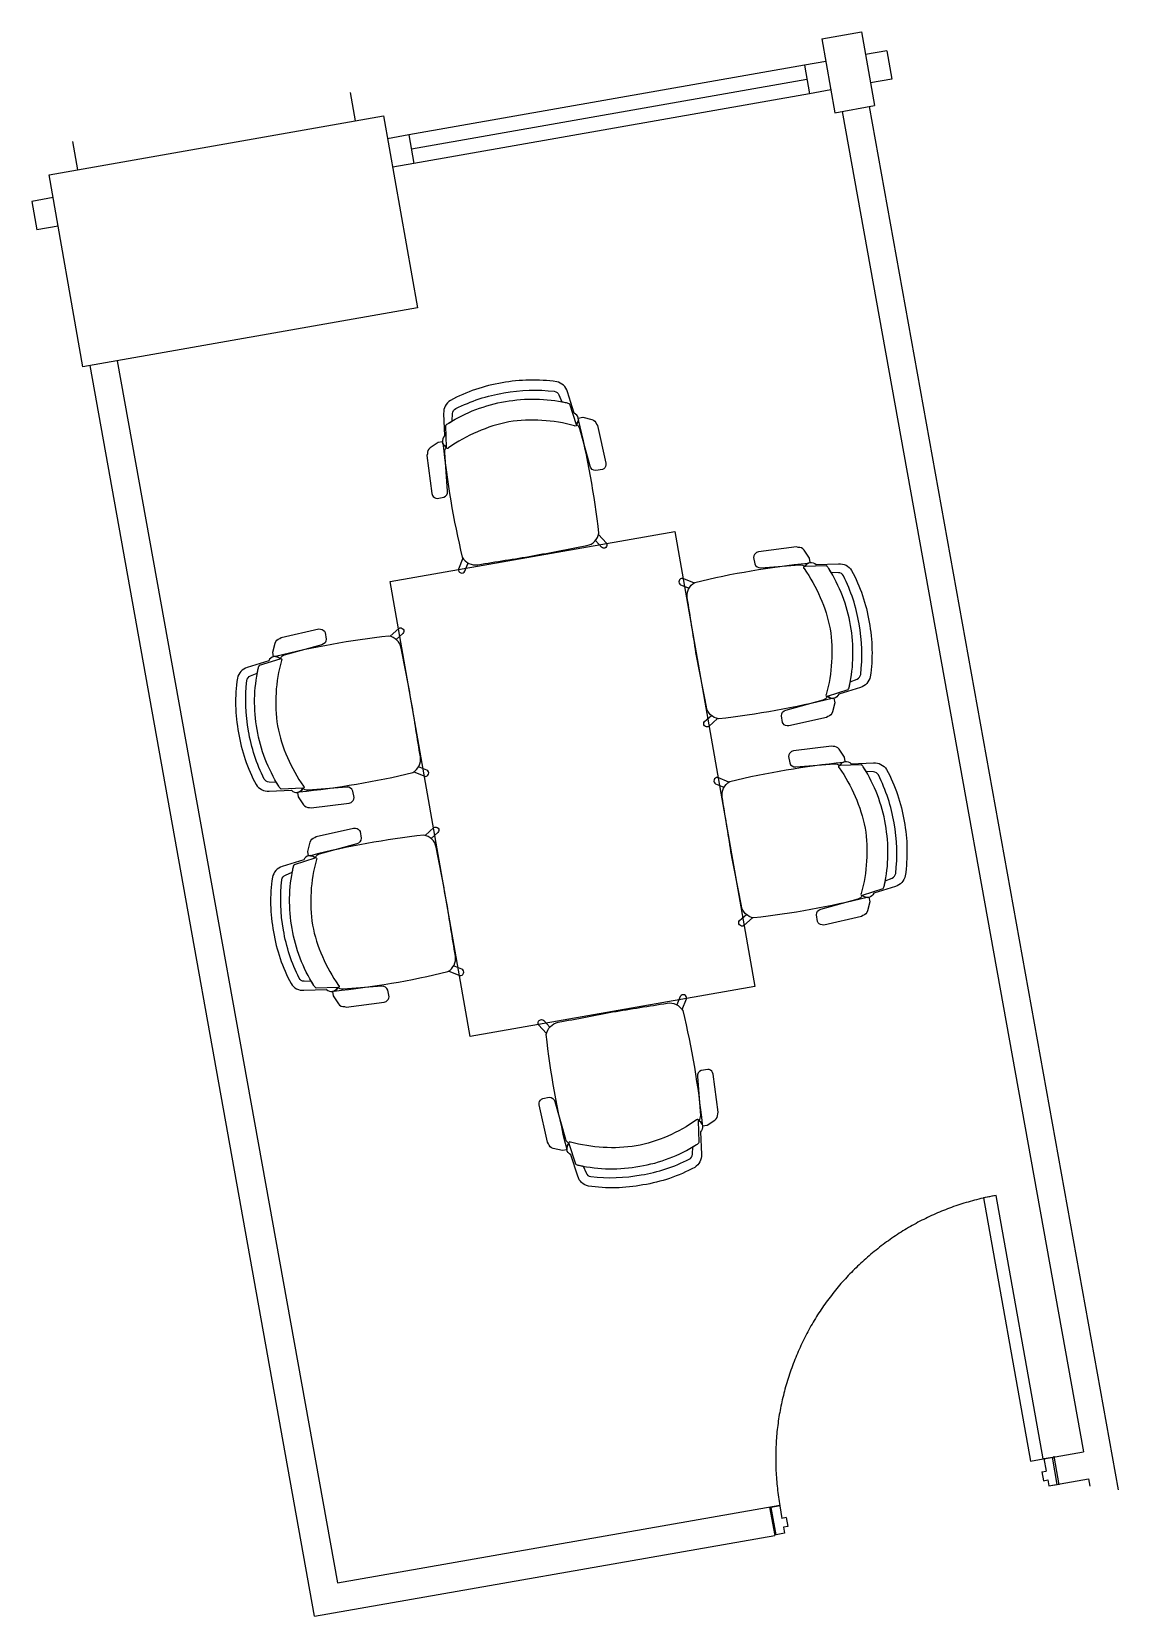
# Model space of a CAD drawing. Header units: metres. Extents: x -0.74 to 3.02, y -2.85 to 2.64.
import ezdxf

# ---------------------------------------------------------------- set-up
doc = ezdxf.new("R2010")
doc.units = ezdxf.units.M
for name, pattern in [('Style 0 2', [0]), ('Style A320G  Permanent Solid Partitions 1', [0]), ('Style Partition 3', [0])]:
    doc.linetypes.add(name, pattern=pattern)
for name, color, linetype, true_color in [('A-210 G - Existing Structure 2', 251, 'Continuous', 0x696969), ('A-325G - Internal Doors 3', 7, 'Continuous', 0xffffff), ('Furniture 4', 251, 'Continuous', 0x696969)]:
    doc.layers.add(name, color=color, linetype=linetype, true_color=true_color)

# ---------------------------------------------------------------- blocks, each defined once
blk = doc.blocks.new('ADL3A 2D_2')
at = {"layer": 'Furniture 4', "linetype": 'Style Partition 3'}
for points in [[(0.1731, 0.5484, -0.272236), (0.1869, 0.5335), (0.1924, 0.5085, -0.007255), (0.2067, 0.5028, -0.161316), (0.2175, 0.4962), (0.2279, 0.4225, 0.545644), (0.2277, 0.462), (0.2174, 0.5394, 0.27529), (0.1869, 0.5795, 0.083941), (0, 0.6084, 0.083941), (-0.1869, 0.5795, 0.27529), (-0.2174, 0.5394), (-0.2277, 0.462, 0.545644), (-0.2279, 0.4225), (-0.2175, 0.4962, -0.161316), (-0.2067, 0.5028, -0.007255), (-0.1924, 0.5085), (-0.1869, 0.5335, -0.272236), (-0.1731, 0.5484, -0.075274), (0, 0.5733, -0.075274), (0.1731, 0.5484)], [(0, 0.4714, 0.104535), (-0.2214, 0.4187, -0.885959), (-0.2279, 0.4225), (-0.2175, 0.4962, -0.161316), (-0.2067, 0.5028, -0.099963), (0, 0.5429, -0.099963), (0.2067, 0.5028, -0.161316), (0.2175, 0.4962), (0.2279, 0.4225, -0.885959), (0.2214, 0.4187, 0.104535), (0, 0.4714)], [(-0.2385, 0.443), (-0.2542, 0.443), (-0.2842, 0.4301, 0.264898), (-0.2973, 0.4111), (-0.2999, 0.4055), (-0.3061, 0.2729), (-0.3048, 0.2664, 0.253906), (-0.2901, 0.253), (-0.2671, 0.2533, 0.35042), (-0.2504, 0.2716), (-0.2373, 0.4058, -0.196711), (-0.2279, 0.4225, -0.263194), (-0.2385, 0.443)], [(-0.2379, 0.4368, 0.033698), (-0.24, 0.0377, 0.309527), (-0.1912, 0.0028, -0.001089), (0, 0, -0.001089), (0.1912, 0.0028, 0.309527), (0.24, 0.0377, 0.033698), (0.2379, 0.4368, -0.193122), (0.2279, 0.4225, -0.885959), (0.2214, 0.4187, 0.104535), (0, 0.4714, 0.104535), (-0.2214, 0.4187, -0.885959), (-0.2279, 0.4225, -0.193122), (-0.2379, 0.4368)], [(0.2385, 0.443), (0.2542, 0.443), (0.2842, 0.4301, -0.264898), (0.2973, 0.4111), (0.2999, 0.4055), (0.3061, 0.2729), (0.3048, 0.2664, -0.253906), (0.2901, 0.253), (0.2671, 0.2533, -0.35042), (0.2504, 0.2716), (0.2373, 0.4058, 0.196711), (0.2279, 0.4225, 0.263194), (0.2385, 0.443)]]:
    blk.add_lwpolyline(points, format="xyb", close=True, dxfattribs=at)
blk.add_lwpolyline([(-0.2379, 0.4376), (-0.2382, 0.4378)], dxfattribs=at)
for points in [[(-0.2385, 0.034), (-0.26, -0.0005, 0.873571), (-0.24, -0.0118), (-0.2236, 0.0147)], [(0.2385, 0.034), (0.26, -0.0005, -0.873571), (0.24, -0.0118), (0.2236, 0.0147)]]:
    blk.add_lwpolyline(points, format="xyb", dxfattribs=at)
blk = doc.blocks.new('Door 926995Hoyez_3')
at = {"layer": 'A-325G - Internal Doors 3', "linetype": 'Style A320G  Permanent Solid Partitions 1'}
for points in [[(-0.4625, 0.974), (-0.4175, 0.974)], [(-0.4625, 0.048), (-0.4625, 0.974)], [(-0.4175, 0.974), (-0.4175, 0.048)], [(-0.4995, 0.05), (-0.4995, -0.05)], [(-0.4645, 0.048), (-0.4945, 0.048)], [(-0.4945, -0.048), (-0.4945, 0.048)], [(-0.4645, 0.048), (-0.4645, 0.004)], [(-0.4495, 0.004), (-0.4645, 0.004)], [(-0.4175, 0.048), (-0.4625, 0.048)], [(-0.4495, 0.004), (-0.4495, -0.027)], [(0.4495, 0.004), (0.4645, 0.004)], [(0.4495, 0.004), (0.4495, -0.027)], [(0.4645, 0.048), (0.4945, 0.048)], [(0.4645, 0.048), (0.4645, 0.004)], [(0.4945, -0.048), (0.4945, 0.048)], [(0.4995, 0.05), (0.4995, -0.05)], [(-0.4645, -0.048), (-0.4945, -0.048)], [(-0.4495, -0.027), (-0.4645, -0.027)], [(-0.4645, -0.027), (-0.4645, -0.048)], [(0.4495, -0.027), (0.4645, -0.027)], [(0.4645, -0.027), (0.4645, -0.048)], [(0.4645, -0.048), (0.4945, -0.048)]]:
    blk.add_lwpolyline(points, dxfattribs=at)
at = {"layer": 'A-325G - Internal Doors 3'}
for points in [[(-0.4625, 0.974), (-0.2144, 0.974), (0.0005, 0.8499)], [(0.0005, 0.8499), (0.2154, 0.7259), (0.3394, 0.511)], [(0.3394, 0.511), (0.4635, 0.2961), (0.4635, 0.048)]]:
    blk.add_open_spline(points, degree=2, dxfattribs=at)

msp = doc.modelspace()

# ---------------------------------------------------------------- linework, layer by layer
at = {"layer": 'A-210 G - Existing Structure 2', "linetype": 'Style Partition 3'}
for points in [[(1.9925, 2.6142), (2.1304, 2.6385)], [(2.1304, 2.6385), (2.1755, 2.3825)], [(1.9925, 2.6142), (2.0377, 2.3581)], [(2.0064, 2.5354), (1.9325, 2.5224)], [(2.2181, 2.5727), (2.1443, 2.5597)], [(2.2181, 2.5727), (2.2355, 2.4743)], [(1.9325, 2.5224), (0.5637, 2.281)], [(1.9412, 2.4731), (0.5723, 2.2318)], [(1.9325, 2.5224), (1.9499, 2.4239)], [(2.2355, 2.4743), (2.1616, 2.4612)], [(0.3601, 2.4279), (0.3774, 2.3294)], [(1.9499, 2.4239), (0.581, 2.1825)], [(2.0238, 2.4369), (1.9499, 2.4239)], [(2.0377, 2.3581), (2.1755, 2.3825)], [(-0.6823, 2.1426), (0.4759, 2.3468)], [(0.4759, 2.3468), (0.5931, 1.682)], [(-0.6012, 2.2584), (-0.5838, 2.1599)], [(0.5637, 2.281), (0.4898, 2.268)], [(0.5637, 2.281), (0.581, 2.1825)], [(-0.5651, 1.4778), (-0.6823, 2.1426)], [(0.581, 2.1825), (0.5072, 2.1695)], [(-0.6684, 2.0638), (-0.7422, 2.0508)], [(-0.7422, 2.0508), (-0.7249, 1.9523)], [(-0.651, 1.9653), (-0.7249, 1.9523)], [(0.5931, 1.682), (-0.5651, 1.4778)]]:
    msp.add_lwpolyline(points, dxfattribs=at)
at = {"layer": 'A-325G - Internal Doors 3', "linetype": 'Style 0 2'}
for points in [[(2.0631, 2.3626), (2.8983, -2.2788)], [(2.1568, 2.3792), (3.0188, -2.4111)], [(0.237, -2.8487), (-0.54, 1.4822)], [(-0.4459, 1.4988), (0.3157, -2.7333)], [(2.7613, -2.3029), (2.8983, -2.2788)], [(2.7782, -2.3971), (2.9153, -2.373)], [(2.9153, -2.373), (2.9198, -2.3981)], [(0.3157, -2.7333), (1.8474, -2.4637)], [(0.237, -2.8487), (1.8295, -2.5684)]]:
    msp.add_lwpolyline(points, dxfattribs=at)
at = {"layer": 'Furniture 4', "linetype": 'Style Partition 3'}
msp.add_lwpolyline([(0.4986, 0.7351), (1.4835, 0.9081), (1.7603, -0.6678), (0.7753, -0.8408), (0.4986, 0.7351)], close=True, dxfattribs=at)

# ---------------------------------------------------------------- block references
at = {"layer": 'A-325G - Internal Doors 3', "xscale": -1, "rotation": 10.14751129278664}
msp.add_blockref('Door 926995Hoyez_3', (2.3125, -2.4317), dxfattribs=at)
at = {"layer": 'Furniture 4'}
for p, rotation in [((0.9911, 0.8231), 9.961114895354788), ((0.5728, 0.316), 99.96111489542321), ((0.6939, -0.3735), 99.96111489542321)]:
    msp.add_blockref('ADL3A 2D_2', p, dxfattribs=dict(at, rotation=rotation))
at = {"layer": 'Furniture 4', "xscale": -1}
for p, rotation in [((1.5571, 0.4888), 279.9611148952864), ((1.6782, -0.2006), 279.9611148952864), ((1.2684, -0.7557), 189.9611148953548)]:
    msp.add_blockref('ADL3A 2D_2', p, dxfattribs=dict(at, rotation=rotation))

doc.saveas('drawing.dxf')
